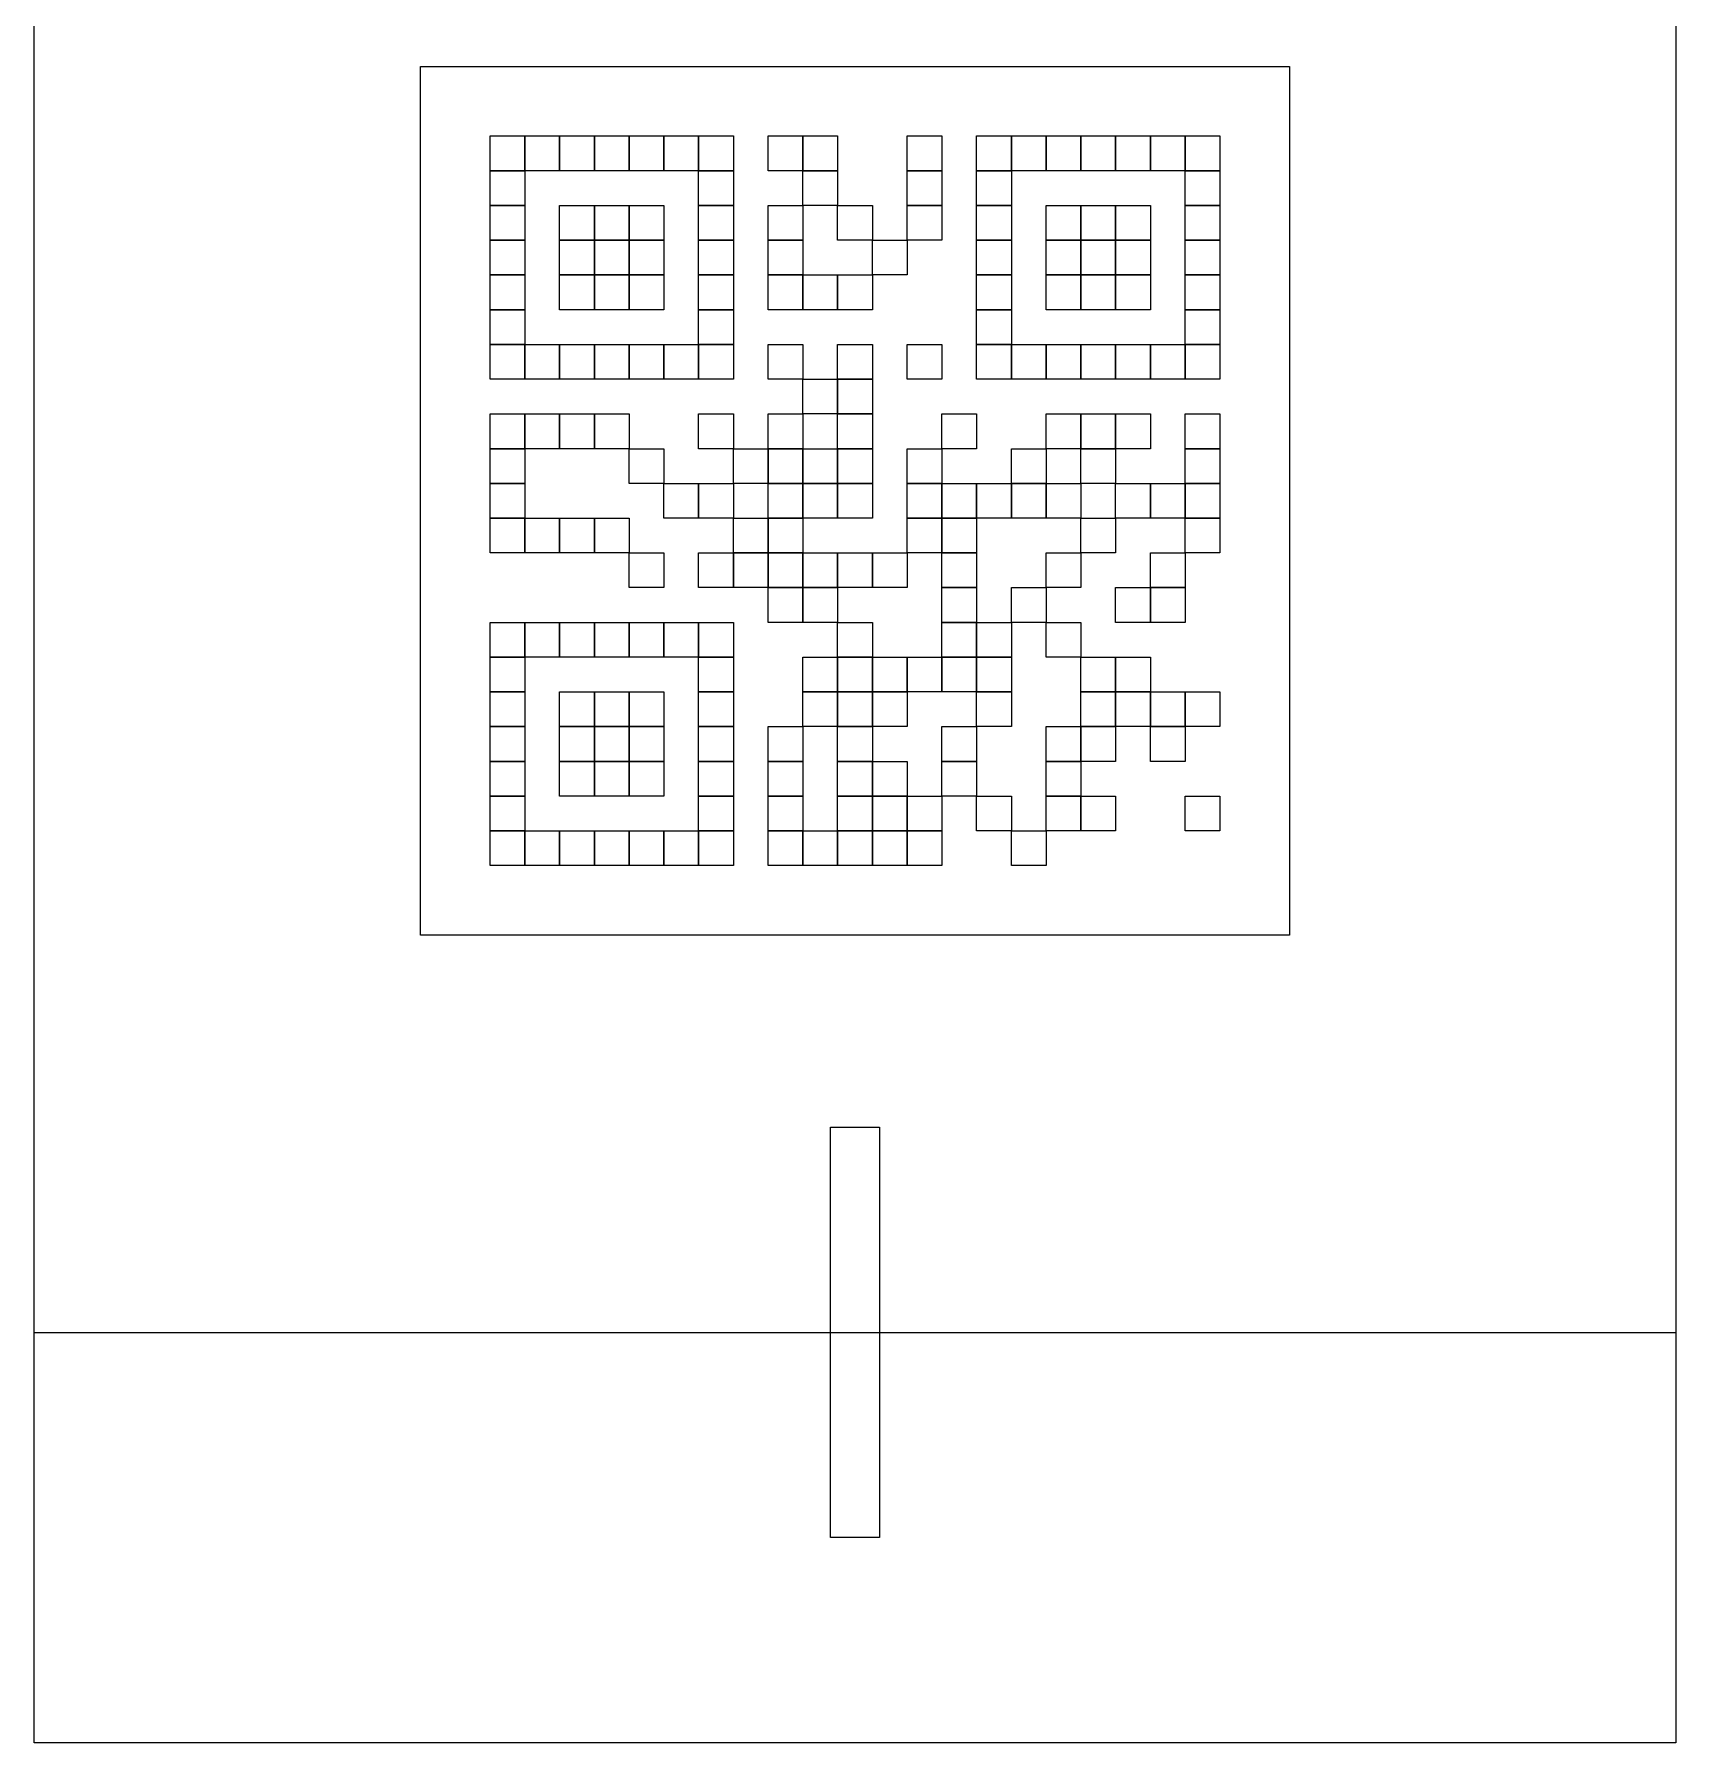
# Model space of a CAD drawing. Extents: x 1.3 to 7.1, y 2.97 to 10.97.
# Drawn here: x 3.165 to 7.102, y 2.966 to 7.064 of the extents above; entities that cross this region are included whole.
import ezdxf

# ---------------------------------------------------------------- set-up
doc = ezdxf.new("R2010")
doc.units = 0
doc.layers.add('Layer_1', color=7, linetype='CONTINUOUS')

msp = doc.modelspace()

# ---------------------------------------------------------------- linework, layer by layer
at = {"layer": 'Layer_1', "color": 7}
for p, q in [((3.164596, 3.950327), (3.164596, 9.855839)), ((7.101604, 9.855839), (7.101604, 3.950327)), ((4.091417, 6.986417), (6.174748, 6.986417)), ((4.091417, 4.903087), (4.091417, 6.986417)), ((6.174748, 6.986417), (6.174748, 4.903087)), ((4.258084, 6.819751), (4.341417, 6.819751)), ((4.258084, 6.736418), (4.258084, 6.819751)), ((4.341417, 6.819751), (4.341417, 6.736418)), ((4.341417, 6.819751), (4.42475, 6.819751)), ((4.341417, 6.736418), (4.341417, 6.819751)), ((4.42475, 6.819751), (4.42475, 6.736418)), ((4.42475, 6.819751), (4.508083, 6.819751)), ((4.42475, 6.736418), (4.42475, 6.819751)), ((4.508083, 6.819751), (4.508083, 6.736418)), ((4.508083, 6.819751), (4.591417, 6.819751)), ((4.508083, 6.736418), (4.508083, 6.819751)), ((4.591417, 6.819751), (4.591417, 6.736418)), ((4.591417, 6.819751), (4.67475, 6.819751)), ((4.591417, 6.736418), (4.591417, 6.819751)), ((4.67475, 6.819751), (4.67475, 6.736418)), ((4.67475, 6.819751), (4.758083, 6.819751)), ((4.67475, 6.736418), (4.67475, 6.819751)), ((4.758083, 6.819751), (4.758083, 6.736418)), ((4.758083, 6.819751), (4.841416, 6.819751)), ((4.758083, 6.736418), (4.758083, 6.819751)), ((4.841416, 6.819751), (4.841416, 6.736418)), ((4.92475, 6.819751), (5.008083, 6.819751)), ((4.92475, 6.736418), (4.92475, 6.819751)), ((5.008083, 6.819751), (5.008083, 6.736418)), ((5.008083, 6.819751), (5.091416, 6.819751)), ((5.008083, 6.736418), (5.008083, 6.819751)), ((5.091416, 6.819751), (5.091416, 6.736418)), ((5.258083, 6.819751), (5.341416, 6.819751)), ((5.258083, 6.736418), (5.258083, 6.819751)), ((5.341416, 6.819751), (5.341416, 6.736418)), ((5.424749, 6.819751), (5.508082, 6.819751)), ((5.424749, 6.736418), (5.424749, 6.819751)), ((5.508082, 6.819751), (5.508082, 6.736418)), ((5.508082, 6.819751), (5.591415, 6.819751)), ((5.508082, 6.736418), (5.508082, 6.819751)), ((5.591415, 6.819751), (5.591415, 6.736418)), ((5.591415, 6.819751), (5.674749, 6.819751)), ((5.591415, 6.736418), (5.591415, 6.819751)), ((5.674749, 6.819751), (5.674749, 6.736418)), ((5.674749, 6.819751), (5.758082, 6.819751)), ((5.674749, 6.736418), (5.674749, 6.819751)), ((5.758082, 6.819751), (5.758082, 6.736418)), ((5.758082, 6.819751), (5.841415, 6.819751)), ((5.758082, 6.736418), (5.758082, 6.819751)), ((5.841415, 6.819751), (5.841415, 6.736418)), ((5.841415, 6.819751), (5.924748, 6.819751)), ((5.841415, 6.736418), (5.841415, 6.819751)), ((5.924748, 6.819751), (5.924748, 6.736418)), ((5.924748, 6.819751), (6.008082, 6.819751)), ((5.924748, 6.736418), (5.924748, 6.819751)), ((6.008082, 6.819751), (6.008082, 6.736418)), ((4.341417, 6.736418), (4.258084, 6.736418)), ((4.258084, 6.736418), (4.341417, 6.736418)), ((4.258084, 6.653084), (4.258084, 6.736418)), ((4.42475, 6.736418), (4.341417, 6.736418)), ((4.341417, 6.736418), (4.341417, 6.653084)), ((4.508083, 6.736418), (4.42475, 6.736418)), ((4.591417, 6.736418), (4.508083, 6.736418)), ((4.67475, 6.736418), (4.591417, 6.736418)), ((4.758083, 6.736418), (4.67475, 6.736418)), ((4.841416, 6.736418), (4.758083, 6.736418)), ((4.758083, 6.736418), (4.841416, 6.736418)), ((4.758083, 6.653084), (4.758083, 6.736418)), ((4.841416, 6.736418), (4.841416, 6.653084)), ((5.008083, 6.736418), (4.92475, 6.736418)), ((5.091416, 6.736418), (5.008083, 6.736418)), ((5.008083, 6.736418), (5.091416, 6.736418)), ((5.008083, 6.653084), (5.008083, 6.736418)), ((5.091416, 6.736418), (5.091416, 6.653084)), ((5.341416, 6.736418), (5.258083, 6.736418)), ((5.258083, 6.736418), (5.341416, 6.736418)), ((5.258083, 6.653084), (5.258083, 6.736418)), ((5.341416, 6.736418), (5.341416, 6.653084)), ((5.508082, 6.736418), (5.424749, 6.736418)), ((5.424749, 6.736418), (5.508082, 6.736418)), ((5.424749, 6.653084), (5.424749, 6.736418)), ((5.591415, 6.736418), (5.508082, 6.736418)), ((5.508082, 6.736418), (5.508082, 6.653084)), ((5.674749, 6.736418), (5.591415, 6.736418)), ((5.758082, 6.736418), (5.674749, 6.736418)), ((5.841415, 6.736418), (5.758082, 6.736418)), ((5.924748, 6.736418), (5.841415, 6.736418)), ((6.008082, 6.736418), (5.924748, 6.736418)), ((5.924748, 6.736418), (6.008082, 6.736418)), ((5.924748, 6.653084), (5.924748, 6.736418)), ((6.008082, 6.736418), (6.008082, 6.653084)), ((4.341417, 6.653084), (4.258084, 6.653084)), ((4.258084, 6.653084), (4.341417, 6.653084)), ((4.258084, 6.569751), (4.258084, 6.653084)), ((4.341417, 6.653084), (4.341417, 6.569751)), ((4.42475, 6.653084), (4.508083, 6.653084)), ((4.42475, 6.569751), (4.42475, 6.653084)), ((4.508083, 6.653084), (4.508083, 6.569751)), ((4.508083, 6.653084), (4.591417, 6.653084)), ((4.508083, 6.569751), (4.508083, 6.653084)), ((4.591417, 6.653084), (4.591417, 6.569751)), ((4.591417, 6.653084), (4.67475, 6.653084)), ((4.591417, 6.569751), (4.591417, 6.653084)), ((4.67475, 6.653084), (4.67475, 6.569751)), ((4.841416, 6.653084), (4.758083, 6.653084)), ((4.758083, 6.653084), (4.841416, 6.653084)), ((4.758083, 6.569751), (4.758083, 6.653084)), ((4.841416, 6.653084), (4.841416, 6.569751)), ((4.92475, 6.653084), (5.008083, 6.653084)), ((4.92475, 6.569751), (4.92475, 6.653084)), ((5.091416, 6.653084), (5.008083, 6.653084)), ((5.008083, 6.653084), (5.008083, 6.569751)), ((5.091416, 6.653084), (5.174749, 6.653084)), ((5.091416, 6.569751), (5.091416, 6.653084)), ((5.174749, 6.653084), (5.174749, 6.569751)), ((5.341416, 6.653084), (5.258083, 6.653084)), ((5.258083, 6.653084), (5.341416, 6.653084)), ((5.258083, 6.569751), (5.258083, 6.653084)), ((5.341416, 6.653084), (5.341416, 6.569751)), ((5.508082, 6.653084), (5.424749, 6.653084)), ((5.424749, 6.653084), (5.508082, 6.653084)), ((5.424749, 6.569751), (5.424749, 6.653084)), ((5.508082, 6.653084), (5.508082, 6.569751)), ((5.591415, 6.653084), (5.674749, 6.653084)), ((5.591415, 6.569751), (5.591415, 6.653084)), ((5.674749, 6.653084), (5.674749, 6.569751)), ((5.674749, 6.653084), (5.758082, 6.653084)), ((5.674749, 6.569751), (5.674749, 6.653084)), ((5.758082, 6.653084), (5.758082, 6.569751)), ((5.758082, 6.653084), (5.841415, 6.653084)), ((5.758082, 6.569751), (5.758082, 6.653084)), ((5.841415, 6.653084), (5.841415, 6.569751)), ((6.008082, 6.653084), (5.924748, 6.653084)), ((5.924748, 6.653084), (6.008082, 6.653084)), ((5.924748, 6.569751), (5.924748, 6.653084)), ((6.008082, 6.653084), (6.008082, 6.569751)), ((4.341417, 6.569751), (4.258084, 6.569751)), ((4.258084, 6.569751), (4.341417, 6.569751)), ((4.258084, 6.486418), (4.258084, 6.569751)), ((4.341417, 6.569751), (4.341417, 6.486418)), ((4.508083, 6.569751), (4.42475, 6.569751)), ((4.42475, 6.569751), (4.508083, 6.569751)), ((4.42475, 6.486418), (4.42475, 6.569751)), ((4.591417, 6.569751), (4.508083, 6.569751)), ((4.508083, 6.569751), (4.508083, 6.486418)), ((4.508083, 6.569751), (4.591417, 6.569751)), ((4.508083, 6.486418), (4.508083, 6.569751)), ((4.67475, 6.569751), (4.591417, 6.569751)), ((4.591417, 6.569751), (4.591417, 6.486418)), ((4.591417, 6.569751), (4.67475, 6.569751)), ((4.591417, 6.486418), (4.591417, 6.569751)), ((4.67475, 6.569751), (4.67475, 6.486418)), ((4.841416, 6.569751), (4.758083, 6.569751)), ((4.758083, 6.569751), (4.841416, 6.569751)), ((4.758083, 6.486418), (4.758083, 6.569751)), ((4.841416, 6.569751), (4.841416, 6.486418)), ((5.008083, 6.569751), (4.92475, 6.569751)), ((4.92475, 6.569751), (5.008083, 6.569751)), ((4.92475, 6.486418), (4.92475, 6.569751)), ((5.008083, 6.569751), (5.008083, 6.486418)), ((5.174749, 6.569751), (5.091416, 6.569751)), ((5.174749, 6.569751), (5.258083, 6.569751)), ((5.174749, 6.486418), (5.174749, 6.569751)), ((5.341416, 6.569751), (5.258083, 6.569751)), ((5.258083, 6.569751), (5.258083, 6.486418)), ((5.508082, 6.569751), (5.424749, 6.569751)), ((5.424749, 6.569751), (5.508082, 6.569751)), ((5.424749, 6.486418), (5.424749, 6.569751)), ((5.508082, 6.569751), (5.508082, 6.486418)), ((5.674749, 6.569751), (5.591415, 6.569751)), ((5.591415, 6.569751), (5.674749, 6.569751)), ((5.591415, 6.486418), (5.591415, 6.569751)), ((5.758082, 6.569751), (5.674749, 6.569751)), ((5.674749, 6.569751), (5.674749, 6.486418)), ((5.674749, 6.569751), (5.758082, 6.569751)), ((5.674749, 6.486418), (5.674749, 6.569751)), ((5.841415, 6.569751), (5.758082, 6.569751)), ((5.758082, 6.569751), (5.758082, 6.486418)), ((5.758082, 6.569751), (5.841415, 6.569751)), ((5.758082, 6.486418), (5.758082, 6.569751)), ((5.841415, 6.569751), (5.841415, 6.486418)), ((6.008082, 6.569751), (5.924748, 6.569751)), ((5.924748, 6.569751), (6.008082, 6.569751)), ((5.924748, 6.486418), (5.924748, 6.569751)), ((6.008082, 6.569751), (6.008082, 6.486418)), ((4.341417, 6.486418), (4.258084, 6.486418)), ((4.258084, 6.486418), (4.341417, 6.486418)), ((4.258084, 6.403085), (4.258084, 6.486418)), ((4.341417, 6.486418), (4.341417, 6.403085)), ((4.508083, 6.486418), (4.42475, 6.486418)), ((4.42475, 6.486418), (4.508083, 6.486418)), ((4.42475, 6.403085), (4.42475, 6.486418)), ((4.591417, 6.486418), (4.508083, 6.486418)), ((4.508083, 6.486418), (4.508083, 6.403085)), ((4.508083, 6.486418), (4.591417, 6.486418)), ((4.508083, 6.403085), (4.508083, 6.486418)), ((4.67475, 6.486418), (4.591417, 6.486418)), ((4.591417, 6.486418), (4.591417, 6.403085)), ((4.591417, 6.486418), (4.67475, 6.486418)), ((4.591417, 6.403085), (4.591417, 6.486418)), ((4.67475, 6.486418), (4.67475, 6.403085)), ((4.841416, 6.486418), (4.758083, 6.486418)), ((4.758083, 6.486418), (4.841416, 6.486418)), ((4.758083, 6.403085), (4.758083, 6.486418)), ((4.841416, 6.486418), (4.841416, 6.403085)), ((5.008083, 6.486418), (4.92475, 6.486418)), ((4.92475, 6.486418), (5.008083, 6.486418)), ((4.92475, 6.403085), (4.92475, 6.486418)), ((5.008083, 6.486418), (5.008083, 6.403085)), ((5.008083, 6.486418), (5.091416, 6.486418)), ((5.008083, 6.403085), (5.008083, 6.486418)), ((5.091416, 6.486418), (5.091416, 6.403085)), ((5.091416, 6.486418), (5.174749, 6.486418)), ((5.091416, 6.403085), (5.091416, 6.486418)), ((5.258083, 6.486418), (5.174749, 6.486418)), ((5.174749, 6.486418), (5.174749, 6.403085)), ((5.508082, 6.486418), (5.424749, 6.486418)), ((5.424749, 6.486418), (5.508082, 6.486418)), ((5.424749, 6.403085), (5.424749, 6.486418)), ((5.508082, 6.486418), (5.508082, 6.403085)), ((5.674749, 6.486418), (5.591415, 6.486418)), ((5.591415, 6.486418), (5.674749, 6.486418)), ((5.591415, 6.403085), (5.591415, 6.486418)), ((5.758082, 6.486418), (5.674749, 6.486418)), ((5.674749, 6.486418), (5.674749, 6.403085)), ((5.674749, 6.486418), (5.758082, 6.486418)), ((5.674749, 6.403085), (5.674749, 6.486418)), ((5.841415, 6.486418), (5.758082, 6.486418)), ((5.758082, 6.486418), (5.758082, 6.403085)), ((5.758082, 6.486418), (5.841415, 6.486418)), ((5.758082, 6.403085), (5.758082, 6.486418)), ((5.841415, 6.486418), (5.841415, 6.403085)), ((6.008082, 6.486418), (5.924748, 6.486418)), ((5.924748, 6.486418), (6.008082, 6.486418)), ((5.924748, 6.403085), (5.924748, 6.486418)), ((6.008082, 6.486418), (6.008082, 6.403085)), ((4.341417, 6.403085), (4.258084, 6.403085)), ((4.258084, 6.403085), (4.341417, 6.403085)), ((4.258084, 6.319751), (4.258084, 6.403085)), ((4.341417, 6.403085), (4.341417, 6.319751)), ((4.508083, 6.403085), (4.42475, 6.403085)), ((4.591417, 6.403085), (4.508083, 6.403085)), ((4.67475, 6.403085), (4.591417, 6.403085)), ((4.841416, 6.403085), (4.758083, 6.403085)), ((4.758083, 6.403085), (4.841416, 6.403085)), ((4.758083, 6.319751), (4.758083, 6.403085)), ((4.841416, 6.403085), (4.841416, 6.319751)), ((5.008083, 6.403085), (4.92475, 6.403085)), ((5.091416, 6.403085), (5.008083, 6.403085)), ((5.174749, 6.403085), (5.091416, 6.403085)), ((5.508082, 6.403085), (5.424749, 6.403085)), ((5.424749, 6.403085), (5.508082, 6.403085)), ((5.424749, 6.319751), (5.424749, 6.403085)), ((5.508082, 6.403085), (5.508082, 6.319751)), ((5.674749, 6.403085), (5.591415, 6.403085)), ((5.758082, 6.403085), (5.674749, 6.403085)), ((5.841415, 6.403085), (5.758082, 6.403085)), ((6.008082, 6.403085), (5.924748, 6.403085)), ((5.924748, 6.403085), (6.008082, 6.403085)), ((5.924748, 6.319751), (5.924748, 6.403085)), ((6.008082, 6.403085), (6.008082, 6.319751)), ((4.341417, 6.319751), (4.258084, 6.319751)), ((4.258084, 6.319751), (4.341417, 6.319751)), ((4.258084, 6.236418), (4.258084, 6.319751)), ((4.341417, 6.319751), (4.341417, 6.236418)), ((4.341417, 6.319751), (4.42475, 6.319751)), ((4.341417, 6.236418), (4.341417, 6.319751)), ((4.42475, 6.319751), (4.42475, 6.236418)), ((4.42475, 6.319751), (4.508083, 6.319751)), ((4.42475, 6.236418), (4.42475, 6.319751)), ((4.508083, 6.319751), (4.508083, 6.236418)), ((4.508083, 6.319751), (4.591417, 6.319751)), ((4.508083, 6.236418), (4.508083, 6.319751)), ((4.591417, 6.319751), (4.591417, 6.236418)), ((4.591417, 6.319751), (4.67475, 6.319751)), ((4.591417, 6.236418), (4.591417, 6.319751)), ((4.67475, 6.319751), (4.67475, 6.236418)), ((4.67475, 6.319751), (4.758083, 6.319751)), ((4.67475, 6.236418), (4.67475, 6.319751)), ((4.841416, 6.319751), (4.758083, 6.319751)), ((4.758083, 6.319751), (4.758083, 6.236418)), ((4.758083, 6.319751), (4.841416, 6.319751)), ((4.758083, 6.236418), (4.758083, 6.319751)), ((4.841416, 6.319751), (4.841416, 6.236418)), ((4.92475, 6.319751), (5.008083, 6.319751)), ((4.92475, 6.236418), (4.92475, 6.319751)), ((5.008083, 6.319751), (5.008083, 6.236418)), ((5.091416, 6.319751), (5.174749, 6.319751)), ((5.091416, 6.236418), (5.091416, 6.319751)), ((5.174749, 6.319751), (5.174749, 6.236418)), ((5.258083, 6.319751), (5.341416, 6.319751)), ((5.258083, 6.236418), (5.258083, 6.319751)), ((5.341416, 6.319751), (5.341416, 6.236418)), ((5.508082, 6.319751), (5.424749, 6.319751)), ((5.424749, 6.319751), (5.508082, 6.319751)), ((5.424749, 6.236418), (5.424749, 6.319751)), ((5.508082, 6.319751), (5.508082, 6.236418)), ((5.508082, 6.319751), (5.591415, 6.319751)), ((5.508082, 6.236418), (5.508082, 6.319751)), ((5.591415, 6.319751), (5.591415, 6.236418)), ((5.591415, 6.319751), (5.674749, 6.319751)), ((5.591415, 6.236418), (5.591415, 6.319751)), ((5.674749, 6.319751), (5.674749, 6.236418)), ((5.674749, 6.319751), (5.758082, 6.319751)), ((5.674749, 6.236418), (5.674749, 6.319751)), ((5.758082, 6.319751), (5.758082, 6.236418)), ((5.758082, 6.319751), (5.841415, 6.319751)), ((5.758082, 6.236418), (5.758082, 6.319751)), ((5.841415, 6.319751), (5.841415, 6.236418)), ((5.841415, 6.319751), (5.924748, 6.319751)), ((5.841415, 6.236418), (5.841415, 6.319751)), ((6.008082, 6.319751), (5.924748, 6.319751)), ((5.924748, 6.319751), (5.924748, 6.236418)), ((5.924748, 6.319751), (6.008082, 6.319751)), ((5.924748, 6.236418), (5.924748, 6.319751)), ((6.008082, 6.319751), (6.008082, 6.236418)), ((4.341417, 6.236418), (4.258084, 6.236418)), ((4.42475, 6.236418), (4.341417, 6.236418)), ((4.508083, 6.236418), (4.42475, 6.236418)), ((4.591417, 6.236418), (4.508083, 6.236418)), ((4.67475, 6.236418), (4.591417, 6.236418)), ((4.758083, 6.236418), (4.67475, 6.236418)), ((4.841416, 6.236418), (4.758083, 6.236418)), ((5.008083, 6.236418), (4.92475, 6.236418)), ((5.008083, 6.236418), (5.091416, 6.236418)), ((5.008083, 6.153085), (5.008083, 6.236418)), ((5.174749, 6.236418), (5.091416, 6.236418)), ((5.091416, 6.236418), (5.091416, 6.153085)), ((5.091416, 6.236418), (5.174749, 6.236418)), ((5.091416, 6.153085), (5.091416, 6.236418)), ((5.174749, 6.236418), (5.174749, 6.153085)), ((5.341416, 6.236418), (5.258083, 6.236418)), ((5.508082, 6.236418), (5.424749, 6.236418)), ((5.591415, 6.236418), (5.508082, 6.236418)), ((5.674749, 6.236418), (5.591415, 6.236418)), ((5.758082, 6.236418), (5.674749, 6.236418)), ((5.841415, 6.236418), (5.758082, 6.236418)), ((5.924748, 6.236418), (5.841415, 6.236418)), ((6.008082, 6.236418), (5.924748, 6.236418)), ((4.258084, 6.153085), (4.341417, 6.153085)), ((4.258084, 6.069752), (4.258084, 6.153085)), ((4.341417, 6.153085), (4.341417, 6.069752)), ((4.341417, 6.153085), (4.42475, 6.153085)), ((4.341417, 6.069752), (4.341417, 6.153085)), ((4.42475, 6.153085), (4.42475, 6.069752)), ((4.42475, 6.153085), (4.508083, 6.153085)), ((4.42475, 6.069752), (4.42475, 6.153085)), ((4.508083, 6.153085), (4.508083, 6.069752)), ((4.508083, 6.153085), (4.591417, 6.153085)), ((4.508083, 6.069752), (4.508083, 6.153085)), ((4.591417, 6.153085), (4.591417, 6.069752)), ((4.758083, 6.153085), (4.841416, 6.153085)), ((4.758083, 6.069752), (4.758083, 6.153085)), ((4.841416, 6.153085), (4.841416, 6.069752)), ((4.92475, 6.153085), (5.008083, 6.153085)), ((4.92475, 6.069752), (4.92475, 6.153085)), ((5.091416, 6.153085), (5.008083, 6.153085)), ((5.008083, 6.153085), (5.008083, 6.069752)), ((5.174749, 6.153085), (5.091416, 6.153085)), ((5.091416, 6.153085), (5.174749, 6.153085)), ((5.091416, 6.069752), (5.091416, 6.153085)), ((5.174749, 6.153085), (5.174749, 6.069752)), ((5.341416, 6.153085), (5.424749, 6.153085)), ((5.341416, 6.069752), (5.341416, 6.153085)), ((5.424749, 6.153085), (5.424749, 6.069752)), ((5.591415, 6.153085), (5.674749, 6.153085)), ((5.591415, 6.069752), (5.591415, 6.153085)), ((5.674749, 6.153085), (5.674749, 6.069752)), ((5.674749, 6.153085), (5.758082, 6.153085)), ((5.674749, 6.069752), (5.674749, 6.153085)), ((5.758082, 6.153085), (5.758082, 6.069752)), ((5.758082, 6.153085), (5.841415, 6.153085)), ((5.758082, 6.069752), (5.758082, 6.153085)), ((5.841415, 6.153085), (5.841415, 6.069752)), ((5.924748, 6.153085), (6.008082, 6.153085)), ((5.924748, 6.069752), (5.924748, 6.153085)), ((6.008082, 6.153085), (6.008082, 6.069752)), ((4.341417, 6.069752), (4.258084, 6.069752)), ((4.258084, 6.069752), (4.341417, 6.069752)), ((4.258084, 5.986419), (4.258084, 6.069752)), ((4.42475, 6.069752), (4.341417, 6.069752)), ((4.341417, 6.069752), (4.341417, 5.986419)), ((4.508083, 6.069752), (4.42475, 6.069752)), ((4.591417, 6.069752), (4.508083, 6.069752)), ((4.591417, 6.069752), (4.67475, 6.069752)), ((4.591417, 5.986419), (4.591417, 6.069752)), ((4.67475, 6.069752), (4.67475, 5.986419)), ((4.841416, 6.069752), (4.758083, 6.069752)), ((4.841416, 6.069752), (4.92475, 6.069752)), ((4.841416, 5.986419), (4.841416, 6.069752)), ((5.008083, 6.069752), (4.92475, 6.069752)), ((4.92475, 6.069752), (4.92475, 5.986419)), ((4.92475, 6.069752), (5.008083, 6.069752)), ((4.92475, 5.986419), (4.92475, 6.069752)), ((5.008083, 6.069752), (5.008083, 5.986419)), ((5.008083, 6.069752), (5.091416, 6.069752)), ((5.008083, 5.986419), (5.008083, 6.069752)), ((5.174749, 6.069752), (5.091416, 6.069752)), ((5.091416, 6.069752), (5.091416, 5.986419)), ((5.091416, 6.069752), (5.174749, 6.069752)), ((5.091416, 5.986419), (5.091416, 6.069752)), ((5.174749, 6.069752), (5.174749, 5.986419)), ((5.258083, 6.069752), (5.341416, 6.069752)), ((5.258083, 5.986419), (5.258083, 6.069752)), ((5.424749, 6.069752), (5.341416, 6.069752)), ((5.341416, 6.069752), (5.341416, 5.986419)), ((5.508082, 6.069752), (5.591415, 6.069752)), ((5.508082, 5.986419), (5.508082, 6.069752)), ((5.674749, 6.069752), (5.591415, 6.069752)), ((5.591415, 6.069752), (5.591415, 5.986419)), ((5.758082, 6.069752), (5.674749, 6.069752)), ((5.674749, 6.069752), (5.758082, 6.069752)), ((5.674749, 5.986419), (5.674749, 6.069752)), ((5.841415, 6.069752), (5.758082, 6.069752)), ((5.758082, 6.069752), (5.758082, 5.986419)), ((6.008082, 6.069752), (5.924748, 6.069752)), ((5.924748, 6.069752), (6.008082, 6.069752)), ((5.924748, 5.986419), (5.924748, 6.069752)), ((6.008082, 6.069752), (6.008082, 5.986419)), ((4.341417, 5.986419), (4.258084, 5.986419)), ((4.258084, 5.986419), (4.341417, 5.986419)), ((4.258084, 5.903085), (4.258084, 5.986419)), ((4.341417, 5.986419), (4.341417, 5.903085)), ((4.67475, 5.986419), (4.591417, 5.986419)), ((4.67475, 5.986419), (4.758083, 5.986419)), ((4.67475, 5.903085), (4.67475, 5.986419)), ((4.758083, 5.986419), (4.758083, 5.903085)), ((4.758083, 5.986419), (4.841416, 5.986419)), ((4.758083, 5.903085), (4.758083, 5.986419)), ((4.92475, 5.986419), (4.841416, 5.986419)), ((4.841416, 5.986419), (4.841416, 5.903085)), ((5.008083, 5.986419), (4.92475, 5.986419)), ((4.92475, 5.986419), (5.008083, 5.986419)), ((4.92475, 5.903085), (4.92475, 5.986419)), ((5.091416, 5.986419), (5.008083, 5.986419)), ((5.008083, 5.986419), (5.008083, 5.903085)), ((5.008083, 5.986419), (5.091416, 5.986419)), ((5.008083, 5.903085), (5.008083, 5.986419)), ((5.174749, 5.986419), (5.091416, 5.986419)), ((5.091416, 5.986419), (5.091416, 5.903085)), ((5.091416, 5.986419), (5.174749, 5.986419)), ((5.091416, 5.903085), (5.091416, 5.986419)), ((5.174749, 5.986419), (5.174749, 5.903085)), ((5.341416, 5.986419), (5.258083, 5.986419)), ((5.258083, 5.986419), (5.341416, 5.986419)), ((5.258083, 5.903085), (5.258083, 5.986419)), ((5.341416, 5.986419), (5.341416, 5.903085)), ((5.341416, 5.986419), (5.424749, 5.986419)), ((5.341416, 5.903085), (5.341416, 5.986419)), ((5.424749, 5.986419), (5.424749, 5.903085)), ((5.424749, 5.986419), (5.508082, 5.986419)), ((5.424749, 5.903085), (5.424749, 5.986419)), ((5.591415, 5.986419), (5.508082, 5.986419)), ((5.508082, 5.986419), (5.508082, 5.903085)), ((5.508082, 5.986419), (5.591415, 5.986419)), ((5.508082, 5.903085), (5.508082, 5.986419)), ((5.591415, 5.986419), (5.591415, 5.903085)), ((5.591415, 5.986419), (5.674749, 5.986419)), ((5.591415, 5.903085), (5.591415, 5.986419)), ((5.758082, 5.986419), (5.674749, 5.986419)), ((5.674749, 5.986419), (5.674749, 5.903085)), ((5.758082, 5.986419), (5.841415, 5.986419)), ((5.758082, 5.903085), (5.758082, 5.986419)), ((5.841415, 5.986419), (5.841415, 5.903085)), ((5.841415, 5.986419), (5.924748, 5.986419)), ((5.841415, 5.903085), (5.841415, 5.986419)), ((6.008082, 5.986419), (5.924748, 5.986419)), ((5.924748, 5.986419), (5.924748, 5.903085)), ((5.924748, 5.986419), (6.008082, 5.986419)), ((5.924748, 5.903085), (5.924748, 5.986419)), ((6.008082, 5.986419), (6.008082, 5.903085)), ((4.341417, 5.903085), (4.258084, 5.903085)), ((4.258084, 5.903085), (4.341417, 5.903085)), ((4.258084, 5.819752), (4.258084, 5.903085)), ((4.341417, 5.903085), (4.341417, 5.819752)), ((4.341417, 5.903085), (4.42475, 5.903085)), ((4.341417, 5.819752), (4.341417, 5.903085)), ((4.42475, 5.903085), (4.42475, 5.819752)), ((4.42475, 5.903085), (4.508083, 5.903085)), ((4.42475, 5.819752), (4.42475, 5.903085)), ((4.508083, 5.903085), (4.508083, 5.819752)), ((4.508083, 5.903085), (4.591417, 5.903085)), ((4.508083, 5.819752), (4.508083, 5.903085)), ((4.591417, 5.903085), (4.591417, 5.819752)), ((4.758083, 5.903085), (4.67475, 5.903085)), ((4.841416, 5.903085), (4.758083, 5.903085)), ((4.841416, 5.903085), (4.92475, 5.903085)), ((4.841416, 5.819752), (4.841416, 5.903085)), ((5.008083, 5.903085), (4.92475, 5.903085)), ((4.92475, 5.903085), (4.92475, 5.819752)), ((4.92475, 5.903085), (5.008083, 5.903085)), ((4.92475, 5.819752), (4.92475, 5.903085)), ((5.091416, 5.903085), (5.008083, 5.903085)), ((5.008083, 5.903085), (5.008083, 5.819752)), ((5.174749, 5.903085), (5.091416, 5.903085)), ((5.341416, 5.903085), (5.258083, 5.903085)), ((5.258083, 5.903085), (5.341416, 5.903085)), ((5.258083, 5.819752), (5.258083, 5.903085)), ((5.424749, 5.903085), (5.341416, 5.903085)), ((5.341416, 5.903085), (5.341416, 5.819752)), ((5.341416, 5.903085), (5.424749, 5.903085)), ((5.341416, 5.819752), (5.341416, 5.903085)), ((5.508082, 5.903085), (5.424749, 5.903085)), ((5.424749, 5.903085), (5.424749, 5.819752)), ((5.591415, 5.903085), (5.508082, 5.903085)), ((5.674749, 5.903085), (5.591415, 5.903085)), ((5.674749, 5.903085), (5.758082, 5.903085)), ((5.674749, 5.819752), (5.674749, 5.903085)), ((5.841415, 5.903085), (5.758082, 5.903085)), ((5.758082, 5.903085), (5.758082, 5.819752)), ((5.924748, 5.903085), (5.841415, 5.903085)), ((6.008082, 5.903085), (5.924748, 5.903085)), ((5.924748, 5.903085), (6.008082, 5.903085)), ((5.924748, 5.819752), (5.924748, 5.903085)), ((6.008082, 5.903085), (6.008082, 5.819752)), ((4.341417, 5.819752), (4.258084, 5.819752)), ((4.42475, 5.819752), (4.341417, 5.819752)), ((4.508083, 5.819752), (4.42475, 5.819752)), ((4.591417, 5.819752), (4.508083, 5.819752)), ((4.591417, 5.819752), (4.67475, 5.819752)), ((4.591417, 5.736419), (4.591417, 5.819752)), ((4.67475, 5.819752), (4.67475, 5.736419)), ((4.758083, 5.819752), (4.841416, 5.819752)), ((4.758083, 5.736419), (4.758083, 5.819752)), ((4.92475, 5.819752), (4.841416, 5.819752)), ((4.841416, 5.819752), (4.841416, 5.736419)), ((4.841416, 5.819752), (4.92475, 5.819752)), ((4.841416, 5.736419), (4.841416, 5.819752)), ((5.008083, 5.819752), (4.92475, 5.819752)), ((4.92475, 5.819752), (4.92475, 5.736419)), ((4.92475, 5.819752), (5.008083, 5.819752)), ((4.92475, 5.736419), (4.92475, 5.819752)), ((5.008083, 5.819752), (5.008083, 5.736419)), ((5.008083, 5.819752), (5.091416, 5.819752)), ((5.008083, 5.736419), (5.008083, 5.819752)), ((5.091416, 5.819752), (5.091416, 5.736419)), ((5.091416, 5.819752), (5.174749, 5.819752)), ((5.091416, 5.736419), (5.091416, 5.819752)), ((5.174749, 5.819752), (5.174749, 5.736419)), ((5.174749, 5.819752), (5.258083, 5.819752)), ((5.174749, 5.736419), (5.174749, 5.819752)), ((5.341416, 5.819752), (5.258083, 5.819752)), ((5.258083, 5.819752), (5.258083, 5.736419)), ((5.424749, 5.819752), (5.341416, 5.819752)), ((5.341416, 5.819752), (5.424749, 5.819752)), ((5.341416, 5.736419), (5.341416, 5.819752)), ((5.424749, 5.819752), (5.424749, 5.736419)), ((5.591415, 5.819752), (5.674749, 5.819752)), ((5.591415, 5.736419), (5.591415, 5.819752)), ((5.758082, 5.819752), (5.674749, 5.819752)), ((5.674749, 5.819752), (5.674749, 5.736419)), ((5.841415, 5.819752), (5.924748, 5.819752)), ((5.841415, 5.736419), (5.841415, 5.819752)), ((6.008082, 5.819752), (5.924748, 5.819752)), ((5.924748, 5.819752), (5.924748, 5.736419)), ((4.67475, 5.736419), (4.591417, 5.736419)), ((4.841416, 5.736419), (4.758083, 5.736419)), ((4.92475, 5.736419), (4.841416, 5.736419)), ((5.008083, 5.736419), (4.92475, 5.736419)), ((4.92475, 5.736419), (5.008083, 5.736419)), ((4.92475, 5.653086), (4.92475, 5.736419)), ((5.091416, 5.736419), (5.008083, 5.736419)), ((5.008083, 5.736419), (5.008083, 5.653086)), ((5.008083, 5.736419), (5.091416, 5.736419)), ((5.008083, 5.653086), (5.008083, 5.736419)), ((5.174749, 5.736419), (5.091416, 5.736419)), ((5.091416, 5.736419), (5.091416, 5.653086)), ((5.258083, 5.736419), (5.174749, 5.736419)), ((5.424749, 5.736419), (5.341416, 5.736419)), ((5.341416, 5.736419), (5.424749, 5.736419)), ((5.341416, 5.653086), (5.341416, 5.736419)), ((5.424749, 5.736419), (5.424749, 5.653086)), ((5.508082, 5.736419), (5.591415, 5.736419)), ((5.508082, 5.653086), (5.508082, 5.736419)), ((5.674749, 5.736419), (5.591415, 5.736419)), ((5.591415, 5.736419), (5.591415, 5.653086)), ((5.758082, 5.736419), (5.841415, 5.736419)), ((5.758082, 5.653086), (5.758082, 5.736419)), ((5.924748, 5.736419), (5.841415, 5.736419)), ((5.841415, 5.736419), (5.841415, 5.653086)), ((5.841415, 5.736419), (5.924748, 5.736419)), ((5.841415, 5.653086), (5.841415, 5.736419)), ((5.924748, 5.736419), (5.924748, 5.653086)), ((4.258084, 5.653086), (4.341417, 5.653086)), ((4.258084, 5.569752), (4.258084, 5.653086)), ((4.341417, 5.653086), (4.341417, 5.569752)), ((4.341417, 5.653086), (4.42475, 5.653086)), ((4.341417, 5.569752), (4.341417, 5.653086)), ((4.42475, 5.653086), (4.42475, 5.569752)), ((4.42475, 5.653086), (4.508083, 5.653086)), ((4.42475, 5.569752), (4.42475, 5.653086)), ((4.508083, 5.653086), (4.508083, 5.569752)), ((4.508083, 5.653086), (4.591417, 5.653086)), ((4.508083, 5.569752), (4.508083, 5.653086)), ((4.591417, 5.653086), (4.591417, 5.569752)), ((4.591417, 5.653086), (4.67475, 5.653086)), ((4.591417, 5.569752), (4.591417, 5.653086)), ((4.67475, 5.653086), (4.67475, 5.569752)), ((4.67475, 5.653086), (4.758083, 5.653086)), ((4.67475, 5.569752), (4.67475, 5.653086)), ((4.758083, 5.653086), (4.758083, 5.569752)), ((4.758083, 5.653086), (4.841416, 5.653086)), ((4.758083, 5.569752), (4.758083, 5.653086)), ((4.841416, 5.653086), (4.841416, 5.569752)), ((5.008083, 5.653086), (4.92475, 5.653086)), ((5.091416, 5.653086), (5.008083, 5.653086)), ((5.091416, 5.653086), (5.174749, 5.653086)), ((5.091416, 5.569752), (5.091416, 5.653086)), ((5.174749, 5.653086), (5.174749, 5.569752)), ((5.424749, 5.653086), (5.341416, 5.653086)), ((5.341416, 5.653086), (5.424749, 5.653086)), ((5.341416, 5.569752), (5.341416, 5.653086)), ((5.424749, 5.653086), (5.424749, 5.569752)), ((5.424749, 5.653086), (5.508082, 5.653086)), ((5.424749, 5.569752), (5.424749, 5.653086)), ((5.591415, 5.653086), (5.508082, 5.653086)), ((5.508082, 5.653086), (5.508082, 5.569752)), ((5.591415, 5.653086), (5.674749, 5.653086)), ((5.591415, 5.569752), (5.591415, 5.653086)), ((5.674749, 5.653086), (5.674749, 5.569752)), ((5.841415, 5.653086), (5.758082, 5.653086)), ((5.924748, 5.653086), (5.841415, 5.653086)), ((4.341417, 5.569752), (4.258084, 5.569752)), ((4.258084, 5.569752), (4.341417, 5.569752)), ((4.258084, 5.486419), (4.258084, 5.569752)), ((4.42475, 5.569752), (4.341417, 5.569752)), ((4.341417, 5.569752), (4.341417, 5.486419)), ((4.508083, 5.569752), (4.42475, 5.569752)), ((4.591417, 5.569752), (4.508083, 5.569752)), ((4.67475, 5.569752), (4.591417, 5.569752)), ((4.758083, 5.569752), (4.67475, 5.569752)), ((4.841416, 5.569752), (4.758083, 5.569752)), ((4.758083, 5.569752), (4.841416, 5.569752)), ((4.758083, 5.486419), (4.758083, 5.569752)), ((4.841416, 5.569752), (4.841416, 5.486419)), ((5.008083, 5.569752), (5.091416, 5.569752)), ((5.008083, 5.486419), (5.008083, 5.569752)), ((5.174749, 5.569752), (5.091416, 5.569752)), ((5.091416, 5.569752), (5.091416, 5.486419)), ((5.091416, 5.569752), (5.174749, 5.569752)), ((5.091416, 5.486419), (5.091416, 5.569752)), ((5.174749, 5.569752), (5.174749, 5.486419)), ((5.174749, 5.569752), (5.258083, 5.569752)), ((5.174749, 5.486419), (5.174749, 5.569752)), ((5.258083, 5.569752), (5.258083, 5.486419)), ((5.258083, 5.569752), (5.341416, 5.569752)), ((5.258083, 5.486419), (5.258083, 5.569752)), ((5.424749, 5.569752), (5.341416, 5.569752)), ((5.341416, 5.569752), (5.341416, 5.486419)), ((5.341416, 5.569752), (5.424749, 5.569752)), ((5.341416, 5.486419), (5.341416, 5.569752)), ((5.508082, 5.569752), (5.424749, 5.569752)), ((5.424749, 5.569752), (5.424749, 5.486419)), ((5.424749, 5.569752), (5.508082, 5.569752)), ((5.424749, 5.486419), (5.424749, 5.569752)), ((5.508082, 5.569752), (5.508082, 5.486419)), ((5.674749, 5.569752), (5.591415, 5.569752)), ((5.674749, 5.569752), (5.758082, 5.569752)), ((5.674749, 5.486419), (5.674749, 5.569752)), ((5.758082, 5.569752), (5.758082, 5.486419)), ((5.758082, 5.569752), (5.841415, 5.569752)), ((5.758082, 5.486419), (5.758082, 5.569752)), ((5.841415, 5.569752), (5.841415, 5.486419)), ((4.341417, 5.486419), (4.258084, 5.486419)), ((4.258084, 5.486419), (4.341417, 5.486419)), ((4.258084, 5.403086), (4.258084, 5.486419)), ((4.341417, 5.486419), (4.341417, 5.403086)), ((4.42475, 5.486419), (4.508083, 5.486419)), ((4.42475, 5.403086), (4.42475, 5.486419)), ((4.508083, 5.486419), (4.508083, 5.403086)), ((4.508083, 5.486419), (4.591417, 5.486419)), ((4.508083, 5.403086), (4.508083, 5.486419)), ((4.591417, 5.486419), (4.591417, 5.403086)), ((4.591417, 5.486419), (4.67475, 5.486419)), ((4.591417, 5.403086), (4.591417, 5.486419)), ((4.67475, 5.486419), (4.67475, 5.403086)), ((4.841416, 5.486419), (4.758083, 5.486419)), ((4.758083, 5.486419), (4.841416, 5.486419)), ((4.758083, 5.403086), (4.758083, 5.486419)), ((4.841416, 5.486419), (4.841416, 5.403086)), ((5.091416, 5.486419), (5.008083, 5.486419)), ((5.008083, 5.486419), (5.091416, 5.486419)), ((5.008083, 5.403086), (5.008083, 5.486419)), ((5.174749, 5.486419), (5.091416, 5.486419)), ((5.091416, 5.486419), (5.091416, 5.403086)), ((5.091416, 5.486419), (5.174749, 5.486419)), ((5.091416, 5.403086), (5.091416, 5.486419)), ((5.258083, 5.486419), (5.174749, 5.486419)), ((5.174749, 5.486419), (5.174749, 5.403086)), ((5.174749, 5.486419), (5.258083, 5.486419)), ((5.174749, 5.403086), (5.174749, 5.486419)), ((5.341416, 5.486419), (5.258083, 5.486419)), ((5.258083, 5.486419), (5.258083, 5.403086)), ((5.424749, 5.486419), (5.341416, 5.486419)), ((5.508082, 5.486419), (5.424749, 5.486419)), ((5.424749, 5.486419), (5.508082, 5.486419)), ((5.424749, 5.403086), (5.424749, 5.486419)), ((5.508082, 5.486419), (5.508082, 5.403086)), ((5.758082, 5.486419), (5.674749, 5.486419)), ((5.674749, 5.486419), (5.758082, 5.486419)), ((5.674749, 5.403086), (5.674749, 5.486419)), ((5.841415, 5.486419), (5.758082, 5.486419)), ((5.758082, 5.486419), (5.758082, 5.403086)), ((5.758082, 5.486419), (5.841415, 5.486419)), ((5.758082, 5.403086), (5.758082, 5.486419)), ((5.841415, 5.486419), (5.841415, 5.403086)), ((5.841415, 5.486419), (5.924748, 5.486419)), ((5.841415, 5.403086), (5.841415, 5.486419)), ((5.924748, 5.486419), (5.924748, 5.403086)), ((5.924748, 5.486419), (6.008082, 5.486419)), ((5.924748, 5.403086), (5.924748, 5.486419)), ((6.008082, 5.486419), (6.008082, 5.403086)), ((4.341417, 5.403086), (4.258084, 5.403086)), ((4.258084, 5.403086), (4.341417, 5.403086)), ((4.258084, 5.319753), (4.258084, 5.403086)), ((4.341417, 5.403086), (4.341417, 5.319753)), ((4.508083, 5.403086), (4.42475, 5.403086)), ((4.42475, 5.403086), (4.508083, 5.403086)), ((4.42475, 5.319753), (4.42475, 5.403086)), ((4.591417, 5.403086), (4.508083, 5.403086)), ((4.508083, 5.403086), (4.508083, 5.319753)), ((4.508083, 5.403086), (4.591417, 5.403086)), ((4.508083, 5.319753), (4.508083, 5.403086)), ((4.67475, 5.403086), (4.591417, 5.403086)), ((4.591417, 5.403086), (4.591417, 5.319753)), ((4.591417, 5.403086), (4.67475, 5.403086)), ((4.591417, 5.319753), (4.591417, 5.403086)), ((4.67475, 5.403086), (4.67475, 5.319753)), ((4.841416, 5.403086), (4.758083, 5.403086)), ((4.758083, 5.403086), (4.841416, 5.403086)), ((4.758083, 5.319753), (4.758083, 5.403086)), ((4.841416, 5.403086), (4.841416, 5.319753)), ((4.92475, 5.403086), (5.008083, 5.403086)), ((4.92475, 5.319753), (4.92475, 5.403086)), ((5.091416, 5.403086), (5.008083, 5.403086)), ((5.008083, 5.403086), (5.008083, 5.319753)), ((5.174749, 5.403086), (5.091416, 5.403086)), ((5.091416, 5.403086), (5.174749, 5.403086)), ((5.091416, 5.319753), (5.091416, 5.403086)), ((5.258083, 5.403086), (5.174749, 5.403086)), ((5.174749, 5.403086), (5.174749, 5.319753)), ((5.341416, 5.403086), (5.424749, 5.403086)), ((5.341416, 5.319753), (5.341416, 5.403086)), ((5.508082, 5.403086), (5.424749, 5.403086)), ((5.424749, 5.403086), (5.424749, 5.319753)), ((5.591415, 5.403086), (5.674749, 5.403086)), ((5.591415, 5.319753), (5.591415, 5.403086)), ((5.758082, 5.403086), (5.674749, 5.403086)), ((5.674749, 5.403086), (5.674749, 5.319753)), ((5.674749, 5.403086), (5.758082, 5.403086)), ((5.674749, 5.319753), (5.674749, 5.403086)), ((5.841415, 5.403086), (5.758082, 5.403086)), ((5.758082, 5.403086), (5.758082, 5.319753)), ((5.924748, 5.403086), (5.841415, 5.403086)), ((5.841415, 5.403086), (5.924748, 5.403086)), ((5.841415, 5.319753), (5.841415, 5.403086)), ((6.008082, 5.403086), (5.924748, 5.403086)), ((5.924748, 5.403086), (5.924748, 5.319753)), ((4.341417, 5.319753), (4.258084, 5.319753)), ((4.258084, 5.319753), (4.341417, 5.319753)), ((4.258084, 5.23642), (4.258084, 5.319753)), ((4.341417, 5.319753), (4.341417, 5.23642)), ((4.508083, 5.319753), (4.42475, 5.319753)), ((4.42475, 5.319753), (4.508083, 5.319753)), ((4.42475, 5.23642), (4.42475, 5.319753)), ((4.591417, 5.319753), (4.508083, 5.319753)), ((4.508083, 5.319753), (4.508083, 5.23642)), ((4.508083, 5.319753), (4.591417, 5.319753)), ((4.508083, 5.23642), (4.508083, 5.319753)), ((4.67475, 5.319753), (4.591417, 5.319753)), ((4.591417, 5.319753), (4.591417, 5.23642)), ((4.591417, 5.319753), (4.67475, 5.319753)), ((4.591417, 5.23642), (4.591417, 5.319753)), ((4.67475, 5.319753), (4.67475, 5.23642)), ((4.841416, 5.319753), (4.758083, 5.319753)), ((4.758083, 5.319753), (4.841416, 5.319753)), ((4.758083, 5.23642), (4.758083, 5.319753)), ((4.841416, 5.319753), (4.841416, 5.23642)), ((5.008083, 5.319753), (4.92475, 5.319753)), ((4.92475, 5.319753), (5.008083, 5.319753)), ((4.92475, 5.23642), (4.92475, 5.319753)), ((5.008083, 5.319753), (5.008083, 5.23642)), ((5.174749, 5.319753), (5.091416, 5.319753)), ((5.091416, 5.319753), (5.174749, 5.319753)), ((5.091416, 5.23642), (5.091416, 5.319753)), ((5.174749, 5.319753), (5.174749, 5.23642)), ((5.174749, 5.319753), (5.258083, 5.319753)), ((5.174749, 5.23642), (5.174749, 5.319753)), ((5.258083, 5.319753), (5.258083, 5.23642)), ((5.424749, 5.319753), (5.341416, 5.319753)), ((5.341416, 5.319753), (5.424749, 5.319753)), ((5.341416, 5.23642), (5.341416, 5.319753)), ((5.424749, 5.319753), (5.424749, 5.23642)), ((5.674749, 5.319753), (5.591415, 5.319753)), ((5.591415, 5.319753), (5.674749, 5.319753)), ((5.591415, 5.23642), (5.591415, 5.319753)), ((5.758082, 5.319753), (5.674749, 5.319753)), ((5.674749, 5.319753), (5.674749, 5.23642)), ((5.924748, 5.319753), (5.841415, 5.319753)), ((4.341417, 5.23642), (4.258084, 5.23642)), ((4.258084, 5.23642), (4.341417, 5.23642)), ((4.258084, 5.153086), (4.258084, 5.23642)), ((4.341417, 5.23642), (4.341417, 5.153086)), ((4.508083, 5.23642), (4.42475, 5.23642)), ((4.591417, 5.23642), (4.508083, 5.23642)), ((4.67475, 5.23642), (4.591417, 5.23642)), ((4.841416, 5.23642), (4.758083, 5.23642)), ((4.758083, 5.23642), (4.841416, 5.23642)), ((4.758083, 5.153086), (4.758083, 5.23642)), ((4.841416, 5.23642), (4.841416, 5.153086)), ((5.008083, 5.23642), (4.92475, 5.23642)), ((4.92475, 5.23642), (5.008083, 5.23642)), ((4.92475, 5.153086), (4.92475, 5.23642)), ((5.008083, 5.23642), (5.008083, 5.153086)), ((5.174749, 5.23642), (5.091416, 5.23642)), ((5.091416, 5.23642), (5.174749, 5.23642)), ((5.091416, 5.153086), (5.091416, 5.23642)), ((5.258083, 5.23642), (5.174749, 5.23642)), ((5.174749, 5.23642), (5.174749, 5.153086)), ((5.174749, 5.23642), (5.258083, 5.23642)), ((5.174749, 5.153086), (5.174749, 5.23642)), ((5.258083, 5.23642), (5.258083, 5.153086)), ((5.258083, 5.23642), (5.341416, 5.23642)), ((5.258083, 5.153086), (5.258083, 5.23642)), ((5.424749, 5.23642), (5.341416, 5.23642)), ((5.341416, 5.23642), (5.341416, 5.153086)), ((5.424749, 5.23642), (5.508082, 5.23642)), ((5.424749, 5.153086), (5.424749, 5.23642)), ((5.508082, 5.23642), (5.508082, 5.153086)), ((5.674749, 5.23642), (5.591415, 5.23642)), ((5.591415, 5.23642), (5.674749, 5.23642)), ((5.591415, 5.153086), (5.591415, 5.23642)), ((5.674749, 5.23642), (5.674749, 5.153086)), ((5.674749, 5.23642), (5.758082, 5.23642)), ((5.674749, 5.153086), (5.674749, 5.23642)), ((5.758082, 5.23642), (5.758082, 5.153086)), ((5.924748, 5.23642), (6.008082, 5.23642)), ((5.924748, 5.153086), (5.924748, 5.23642)), ((6.008082, 5.23642), (6.008082, 5.153086)), ((4.341417, 5.153086), (4.258084, 5.153086)), ((4.258084, 5.153086), (4.341417, 5.153086)), ((4.258084, 5.069753), (4.258084, 5.153086)), ((4.341417, 5.153086), (4.341417, 5.069753)), ((4.341417, 5.153086), (4.42475, 5.153086)), ((4.341417, 5.069753), (4.341417, 5.153086)), ((4.42475, 5.153086), (4.42475, 5.069753)), ((4.42475, 5.153086), (4.508083, 5.153086)), ((4.42475, 5.069753), (4.42475, 5.153086)), ((4.508083, 5.153086), (4.508083, 5.069753)), ((4.508083, 5.153086), (4.591417, 5.153086)), ((4.508083, 5.069753), (4.508083, 5.153086)), ((4.591417, 5.153086), (4.591417, 5.069753)), ((4.591417, 5.153086), (4.67475, 5.153086)), ((4.591417, 5.069753), (4.591417, 5.153086)), ((4.67475, 5.153086), (4.67475, 5.069753)), ((4.67475, 5.153086), (4.758083, 5.153086)), ((4.67475, 5.069753), (4.67475, 5.153086)), ((4.841416, 5.153086), (4.758083, 5.153086)), ((4.758083, 5.153086), (4.758083, 5.069753)), ((4.758083, 5.153086), (4.841416, 5.153086)), ((4.758083, 5.069753), (4.758083, 5.153086)), ((4.841416, 5.153086), (4.841416, 5.069753)), ((5.008083, 5.153086), (4.92475, 5.153086)), ((4.92475, 5.153086), (5.008083, 5.153086)), ((4.92475, 5.069753), (4.92475, 5.153086)), ((5.008083, 5.153086), (5.008083, 5.069753)), ((5.008083, 5.153086), (5.091416, 5.153086)), ((5.008083, 5.069753), (5.008083, 5.153086)), ((5.174749, 5.153086), (5.091416, 5.153086)), ((5.091416, 5.153086), (5.091416, 5.069753)), ((5.091416, 5.153086), (5.174749, 5.153086)), ((5.091416, 5.069753), (5.091416, 5.153086)), ((5.258083, 5.153086), (5.174749, 5.153086)), ((5.174749, 5.153086), (5.174749, 5.069753)), ((5.174749, 5.153086), (5.258083, 5.153086)), ((5.174749, 5.069753), (5.174749, 5.153086)), ((5.341416, 5.153086), (5.258083, 5.153086)), ((5.258083, 5.153086), (5.258083, 5.069753)), ((5.258083, 5.153086), (5.341416, 5.153086)), ((5.258083, 5.069753), (5.258083, 5.153086)), ((5.341416, 5.153086), (5.341416, 5.069753)), ((5.508082, 5.153086), (5.424749, 5.153086)), ((5.508082, 5.153086), (5.591415, 5.153086)), ((5.508082, 5.069753), (5.508082, 5.153086)), ((5.674749, 5.153086), (5.591415, 5.153086)), ((5.591415, 5.153086), (5.591415, 5.069753)), ((5.758082, 5.153086), (5.674749, 5.153086)), ((6.008082, 5.153086), (5.924748, 5.153086)), ((4.341417, 5.069753), (4.258084, 5.069753)), ((4.42475, 5.069753), (4.341417, 5.069753)), ((4.508083, 5.069753), (4.42475, 5.069753)), ((4.591417, 5.069753), (4.508083, 5.069753)), ((4.67475, 5.069753), (4.591417, 5.069753)), ((4.758083, 5.069753), (4.67475, 5.069753)), ((4.841416, 5.069753), (4.758083, 5.069753)), ((5.008083, 5.069753), (4.92475, 5.069753)), ((5.091416, 5.069753), (5.008083, 5.069753)), ((5.174749, 5.069753), (5.091416, 5.069753)), ((5.258083, 5.069753), (5.174749, 5.069753)), ((5.341416, 5.069753), (5.258083, 5.069753)), ((5.591415, 5.069753), (5.508082, 5.069753)), ((6.174748, 4.903087), (4.091417, 4.903087)), ((5.074045, 3.458201), (5.074045, 4.442453)), ((5.074045, 4.442453), (5.192155, 4.442453)), ((5.192155, 4.442453), (5.192155, 3.458201)), ((3.164596, 2.966075), (3.164596, 3.950327)), ((3.164596, 3.950327), (7.101604, 3.950327)), ((7.101604, 3.950327), (7.101604, 2.966075)), ((5.192155, 3.458201), (5.074045, 3.458201)), ((7.101604, 2.966075), (3.164596, 2.966075))]:
    msp.add_line(p, q, dxfattribs=at)

doc.saveas('drawing.dxf')
